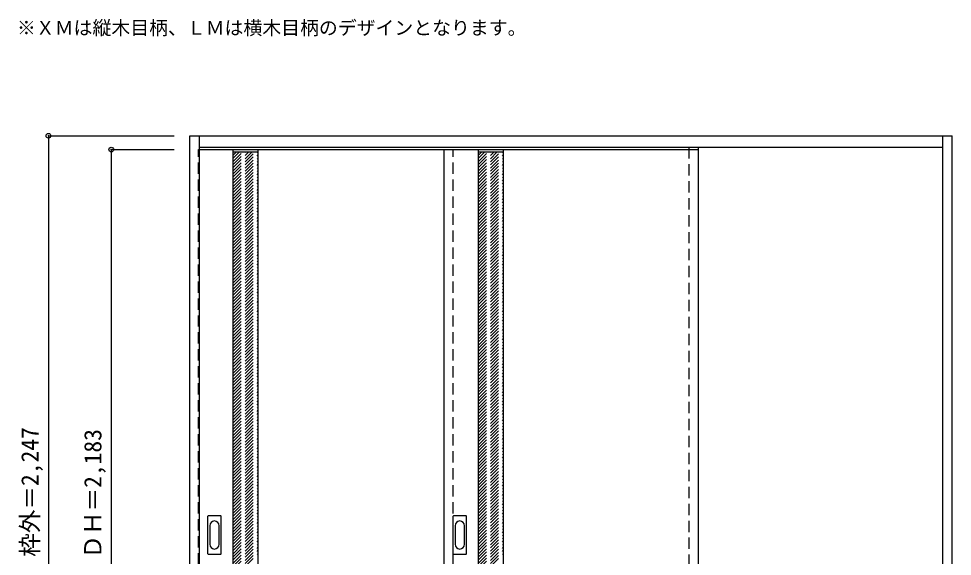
# Model space of a CAD drawing. Units: millimetres, scale not verified. Extents: x -1110 to 1866, y -1716 to 1561.
# Drawn here: x -1110 to 1859, y -148 to 1561 of the extents above; entities that cross this region are included whole.
import ezdxf
from ezdxf.enums import TextEntityAlignment as Align

# ---------------------------------------------------------------- set-up
doc = ezdxf.new("R2010")
doc.units = ezdxf.units.MM
doc.header["$LTSCALE"] = 30
doc.header["$PDMODE"] = 32
doc.header["$PDSIZE"] = 15
doc.linetypes.add('DASHED1', pattern=[1.8, 1.2, -0.6])
for name, color, linetype in [('0-0', 4, 'DASHED1'), ('0-1_寸法', 7, 'Continuous'), ('0-2_文字', 7, 'Continuous')]:
    doc.layers.add(name, color=color, linetype=linetype)
doc.styles.add('ＭＳ ゴシック', font='')
doc.styles.get('ＭＳ ゴシック').set_extended_font_data('MS Gothic')

msp = doc.modelspace()

# ---------------------------------------------------------------- linework, layer by layer
at = {"layer": '0-0', "color": 3, "linetype": 'Continuous'}
for p, q in [((-565.27, -1058.07), (-565.27, 1188.93)), ((-565.27, 1188.93), (1858.73, 1188.93)), ((-535.27, -1058.07), (-535.27, 1188.93)), ((1828.73, -1058.07), (1828.73, 1188.93)), ((1858.73, -1058.07), (1858.73, 1188.93)), ((-535.27, 1152.93), (1828.73, 1152.93)), ((-535.27, 1144.93), (1051.73, 1144.93)), ((-428.27, -1038.07), (-428.27, 1144.93)), ((-348.27, -1038.07), (-348.27, 1144.93)), ((241.73, 1144.93), (241.73, -1038.07)), ((351.73, -1038.07), (351.73, 1144.93)), ((431.73, -1038.07), (431.73, 1144.93)), ((1051.73, -1038.07), (1051.73, 1144.93)), ((-508.27, -140.07), (-508.27, -21.07)), ((-467.77, -19.57), (-506.77, -19.57)), ((-466.27, -140.07), (-466.27, -21.07)), ((271.73, -140.07), (271.73, -21.07)), ((312.23, -19.57), (273.23, -19.57)), ((313.73, -140.07), (313.73, -21.07)), ((-506.77, -141.57), (-467.77, -141.57)), ((273.23, -141.57), (312.23, -141.57))]:
    msp.add_line(p, q, dxfattribs=at)
at = {"layer": '0-0', "color": 7, "linetype": 'Continuous'}
for p, q in [((-348.27, 1136.93), (-428.27, 1136.93)), ((431.73, 1136.93), (351.73, 1136.93)), ((-502.27, -50.97), (-502.27, -110.17)), ((-472.27, -110.17), (-472.27, -50.97)), ((277.73, -50.97), (277.73, -110.17)), ((307.73, -110.17), (307.73, -50.97))]:
    msp.add_line(p, q, dxfattribs=at)
at = {"layer": '0-0'}
for p, q in [((-428.27, 1057.87), (-349.21, 1136.93)), ((-428.27, 1067.77), (-359.11, 1136.93)), ((-428.27, 1077.67), (-369.01, 1136.93)), ((-428.27, 1087.57), (-378.9, 1136.93)), ((-428.27, 1097.47), (-388.8, 1136.93)), ((-428.27, 1107.37), (-398.7, 1136.93)), ((-428.27, 1117.27), (-408.6, 1136.93)), ((-428.27, 1127.16), (-418.5, 1136.93)), ((271.73, -1038.07), (271.73, 1144.93)), ((351.73, 1057.87), (430.79, 1136.93)), ((351.73, 1067.77), (420.89, 1136.93)), ((351.73, 1077.67), (410.99, 1136.93)), ((351.73, 1087.57), (401.1, 1136.93)), ((351.73, 1097.47), (391.2, 1136.93)), ((351.73, 1107.37), (381.3, 1136.93)), ((351.73, 1117.27), (371.4, 1136.93)), ((351.73, 1127.16), (361.5, 1136.93)), ((1021.73, -1043.07), (1021.73, 1152.93)), ((1051.73, -1043.07), (1051.73, 1152.93)), ((-428.27, 1047.97), (-348.27, 1127.97)), ((-428.27, 1038.07), (-348.27, 1118.07)), ((-428.27, 1028.17), (-348.27, 1108.17)), ((351.73, 1047.97), (431.73, 1127.97)), ((351.73, 1038.07), (431.73, 1118.07)), ((351.73, 1028.17), (431.73, 1108.17)), ((-428.27, 1018.27), (-348.27, 1098.27)), ((-428.27, 1008.37), (-348.27, 1088.37)), ((-428.27, 998.47), (-348.27, 1078.47)), ((351.73, 1018.27), (431.73, 1098.27)), ((351.73, 1008.37), (431.73, 1088.37)), ((351.73, 998.47), (431.73, 1078.47)), ((-428.27, 988.57), (-348.27, 1068.57)), ((-428.27, 978.67), (-348.27, 1058.67)), ((-428.27, 968.77), (-348.27, 1048.77)), ((351.73, 988.57), (431.73, 1068.57)), ((351.73, 978.67), (431.73, 1058.67)), ((351.73, 968.77), (431.73, 1048.77)), ((-428.27, 958.87), (-348.27, 1038.87)), ((-428.27, 948.97), (-348.27, 1028.97)), ((-428.27, 939.07), (-348.27, 1019.07)), ((351.73, 958.87), (431.73, 1038.87)), ((351.73, 948.97), (431.73, 1028.97)), ((351.73, 939.07), (431.73, 1019.07)), ((-428.27, 929.17), (-348.27, 1009.17)), ((-428.27, 919.28), (-348.27, 999.28)), ((-428.27, 909.38), (-348.27, 989.38)), ((351.73, 929.17), (431.73, 1009.17)), ((351.73, 919.28), (431.73, 999.28)), ((351.73, 909.38), (431.73, 989.38)), ((-428.27, 899.48), (-348.27, 979.48)), ((-428.27, 889.58), (-348.27, 969.58)), ((-428.27, 879.68), (-348.27, 959.68)), ((351.73, 899.48), (431.73, 979.48)), ((351.73, 889.58), (431.73, 969.58)), ((351.73, 879.68), (431.73, 959.68)), ((-428.27, 869.78), (-348.27, 949.78)), ((-428.27, 859.88), (-348.27, 939.88)), ((-428.27, 849.98), (-348.27, 929.98)), ((351.73, 869.78), (431.73, 949.78)), ((351.73, 859.88), (431.73, 939.88)), ((351.73, 849.98), (431.73, 929.98)), ((-428.27, 840.08), (-348.27, 920.08)), ((-428.27, 830.18), (-348.27, 910.18)), ((-428.27, 820.28), (-348.27, 900.28)), ((351.73, 840.08), (431.73, 920.08)), ((351.73, 830.18), (431.73, 910.18)), ((351.73, 820.28), (431.73, 900.28)), ((-428.27, 810.38), (-348.27, 890.38)), ((-428.27, 800.48), (-348.27, 880.48)), ((-428.27, 790.58), (-348.27, 870.58)), ((351.73, 810.38), (431.73, 890.38)), ((351.73, 800.48), (431.73, 880.48)), ((351.73, 790.58), (431.73, 870.58)), ((-428.27, 780.68), (-348.27, 860.68)), ((-428.27, 770.78), (-348.27, 850.78)), ((-428.27, 760.88), (-348.27, 840.88)), ((351.73, 780.68), (431.73, 860.68)), ((351.73, 770.78), (431.73, 850.78)), ((351.73, 760.88), (431.73, 840.88)), ((-428.27, 750.98), (-348.27, 830.98)), ((-428.27, 741.08), (-348.27, 821.08)), ((-428.27, 731.18), (-348.27, 811.18)), ((351.73, 750.98), (431.73, 830.98)), ((351.73, 741.08), (431.73, 821.08)), ((351.73, 731.18), (431.73, 811.18)), ((-428.27, 721.29), (-348.27, 801.29)), ((-428.27, 711.39), (-348.27, 791.39)), ((-428.27, 701.49), (-348.27, 781.49)), ((351.73, 721.29), (431.73, 801.29)), ((351.73, 711.39), (431.73, 791.39)), ((351.73, 701.49), (431.73, 781.49)), ((-428.27, 691.59), (-348.27, 771.59)), ((-428.27, 681.69), (-348.27, 761.69)), ((-428.27, 671.79), (-348.27, 751.79)), ((351.73, 691.59), (431.73, 771.59)), ((351.73, 681.69), (431.73, 761.69)), ((351.73, 671.79), (431.73, 751.79)), ((-428.27, 661.89), (-348.27, 741.89)), ((-428.27, 651.99), (-348.27, 731.99)), ((-428.27, 642.09), (-348.27, 722.09)), ((351.73, 661.89), (431.73, 741.89)), ((351.73, 651.99), (431.73, 731.99)), ((351.73, 642.09), (431.73, 722.09)), ((-428.27, 632.19), (-348.27, 712.19)), ((-428.27, 622.29), (-348.27, 702.29)), ((-428.27, 612.39), (-348.27, 692.39)), ((351.73, 632.19), (431.73, 712.19)), ((351.73, 622.29), (431.73, 702.29)), ((351.73, 612.39), (431.73, 692.39)), ((-428.27, 602.49), (-348.27, 682.49)), ((-428.27, 592.59), (-348.27, 672.59)), ((-428.27, 582.69), (-348.27, 662.69)), ((351.73, 602.49), (431.73, 682.49)), ((351.73, 592.59), (431.73, 672.59)), ((351.73, 582.69), (431.73, 662.69)), ((-428.27, 572.79), (-348.27, 652.79)), ((-428.27, 562.89), (-348.27, 642.89)), ((-428.27, 552.99), (-348.27, 632.99)), ((351.73, 572.79), (431.73, 652.79)), ((351.73, 562.89), (431.73, 642.89)), ((351.73, 552.99), (431.73, 632.99)), ((-428.27, 543.09), (-348.27, 623.09)), ((-428.27, 533.2), (-348.27, 613.2)), ((-428.27, 523.3), (-348.27, 603.3)), ((351.73, 543.09), (431.73, 623.09)), ((351.73, 533.2), (431.73, 613.2)), ((351.73, 523.3), (431.73, 603.3)), ((-428.27, 513.4), (-348.27, 593.4)), ((-428.27, 503.5), (-348.27, 583.5)), ((-428.27, 493.6), (-348.27, 573.6)), ((351.73, 513.4), (431.73, 593.4)), ((351.73, 503.5), (431.73, 583.5)), ((351.73, 493.6), (431.73, 573.6)), ((-428.27, 483.7), (-348.27, 563.7)), ((-428.27, 473.8), (-348.27, 553.8)), ((-428.27, 463.9), (-348.27, 543.9)), ((351.73, 483.7), (431.73, 563.7)), ((351.73, 473.8), (431.73, 553.8)), ((351.73, 463.9), (431.73, 543.9)), ((-428.27, 454), (-348.27, 534)), ((-428.27, 444.1), (-348.27, 524.1)), ((-428.27, 434.2), (-348.27, 514.2)), ((351.73, 454), (431.73, 534)), ((351.73, 444.1), (431.73, 524.1)), ((351.73, 434.2), (431.73, 514.2)), ((-428.27, 424.3), (-348.27, 504.3)), ((-428.27, 414.4), (-348.27, 494.4)), ((-428.27, 404.5), (-348.27, 484.5)), ((351.73, 424.3), (431.73, 504.3)), ((351.73, 414.4), (431.73, 494.4)), ((351.73, 404.5), (431.73, 484.5)), ((-428.27, 394.6), (-348.27, 474.6)), ((-428.27, 384.7), (-348.27, 464.7)), ((-428.27, 374.8), (-348.27, 454.8)), ((351.73, 394.6), (431.73, 474.6)), ((351.73, 384.7), (431.73, 464.7)), ((351.73, 374.8), (431.73, 454.8)), ((-428.27, 364.9), (-348.27, 444.9)), ((-428.27, 355), (-348.27, 435)), ((-428.27, 345.1), (-348.27, 425.1)), ((351.73, 364.9), (431.73, 444.9)), ((351.73, 355), (431.73, 435)), ((351.73, 345.1), (431.73, 425.1)), ((-428.27, 335.21), (-348.27, 415.21)), ((-428.27, 325.31), (-348.27, 405.31)), ((-428.27, 315.41), (-348.27, 395.41)), ((351.73, 335.21), (431.73, 415.21)), ((351.73, 325.31), (431.73, 405.31)), ((351.73, 315.41), (431.73, 395.41)), ((-428.27, 305.51), (-348.27, 385.51)), ((-428.27, 295.61), (-348.27, 375.61)), ((-428.27, 285.71), (-348.27, 365.71)), ((351.73, 305.51), (431.73, 385.51)), ((351.73, 295.61), (431.73, 375.61)), ((351.73, 285.71), (431.73, 365.71)), ((-428.27, 275.81), (-348.27, 355.81)), ((-428.27, 265.91), (-348.27, 345.91)), ((-428.27, 256.01), (-348.27, 336.01)), ((351.73, 275.81), (431.73, 355.81)), ((351.73, 265.91), (431.73, 345.91)), ((351.73, 256.01), (431.73, 336.01)), ((-428.27, 246.11), (-348.27, 326.11)), ((-428.27, 236.21), (-348.27, 316.21)), ((-428.27, 226.31), (-348.27, 306.31)), ((351.73, 246.11), (431.73, 326.11)), ((351.73, 236.21), (431.73, 316.21)), ((351.73, 226.31), (431.73, 306.31)), ((-428.27, 216.41), (-348.27, 296.41)), ((-428.27, 206.51), (-348.27, 286.51)), ((-428.27, 196.61), (-348.27, 276.61)), ((351.73, 216.41), (431.73, 296.41)), ((351.73, 206.51), (431.73, 286.51)), ((351.73, 196.61), (431.73, 276.61)), ((-428.27, 186.71), (-348.27, 266.71)), ((-428.27, 176.81), (-348.27, 256.81)), ((-428.27, 166.91), (-348.27, 246.91)), ((351.73, 186.71), (431.73, 266.71)), ((351.73, 176.81), (431.73, 256.81)), ((351.73, 166.91), (431.73, 246.91)), ((-428.27, 157.01), (-348.27, 237.01)), ((-428.27, 147.11), (-348.27, 227.11)), ((-428.27, 137.22), (-348.27, 217.22)), ((351.73, 157.01), (431.73, 237.01)), ((351.73, 147.11), (431.73, 227.11)), ((351.73, 137.22), (431.73, 217.22)), ((-428.27, 127.32), (-348.27, 207.32)), ((-428.27, 117.42), (-348.27, 197.42)), ((-428.27, 107.52), (-348.27, 187.52)), ((351.73, 127.32), (431.73, 207.32)), ((351.73, 117.42), (431.73, 197.42)), ((351.73, 107.52), (431.73, 187.52)), ((-428.27, 97.62), (-348.27, 177.62)), ((-428.27, 87.72), (-348.27, 167.72)), ((-428.27, 77.82), (-348.27, 157.82)), ((351.73, 97.62), (431.73, 177.62)), ((351.73, 87.72), (431.73, 167.72)), ((351.73, 77.82), (431.73, 157.82)), ((-428.27, 67.92), (-348.27, 147.92)), ((-428.27, 58.02), (-348.27, 138.02)), ((-428.27, 48.12), (-348.27, 128.12)), ((351.73, 67.92), (431.73, 147.92)), ((351.73, 58.02), (431.73, 138.02)), ((351.73, 48.12), (431.73, 128.12)), ((-428.27, 38.22), (-348.27, 118.22)), ((-428.27, 28.32), (-348.27, 108.32)), ((-428.27, 18.42), (-348.27, 98.42)), ((351.73, 38.22), (431.73, 118.22)), ((351.73, 28.32), (431.73, 108.32)), ((351.73, 18.42), (431.73, 98.42)), ((-428.27, 8.52), (-348.27, 88.52)), ((-428.27, -1.38), (-348.27, 78.62)), ((-428.27, -11.28), (-348.27, 68.72)), ((351.73, 8.52), (431.73, 88.52)), ((351.73, -1.38), (431.73, 78.62)), ((351.73, -11.28), (431.73, 68.72)), ((-428.27, -21.18), (-348.27, 58.82)), ((-428.27, -31.08), (-348.27, 48.92)), ((-428.27, -40.98), (-348.27, 39.02)), ((351.73, -21.18), (431.73, 58.82)), ((351.73, -31.08), (431.73, 48.92)), ((351.73, -40.98), (431.73, 39.02)), ((-428.27, -50.88), (-348.27, 29.12)), ((-428.27, -60.77), (-348.27, 19.23)), ((-428.27, -70.67), (-348.27, 9.33)), ((351.73, -50.88), (431.73, 29.12)), ((351.73, -60.77), (431.73, 19.23)), ((351.73, -70.67), (431.73, 9.33)), ((-428.27, -80.57), (-348.27, -0.57)), ((-428.27, -90.47), (-348.27, -10.47)), ((-428.27, -100.37), (-348.27, -20.37)), ((351.73, -80.57), (431.73, -0.57)), ((351.73, -90.47), (431.73, -10.47)), ((351.73, -100.37), (431.73, -20.37)), ((-428.27, -110.27), (-348.27, -30.27)), ((-428.27, -120.17), (-348.27, -40.17)), ((-428.27, -130.07), (-348.27, -50.07)), ((351.73, -110.27), (431.73, -30.27)), ((351.73, -120.17), (431.73, -40.17)), ((351.73, -130.07), (431.73, -50.07)), ((-428.27, -139.97), (-348.27, -59.97)), ((-428.27, -149.87), (-348.27, -69.87)), ((-428.27, -159.77), (-348.27, -79.77)), ((351.73, -139.97), (431.73, -59.97)), ((351.73, -149.87), (431.73, -69.87)), ((351.73, -159.77), (431.73, -79.77)), ((-428.27, -169.67), (-348.27, -89.67)), ((-428.27, -179.57), (-348.27, -99.57)), ((-428.27, -189.47), (-348.27, -109.47)), ((351.73, -169.67), (431.73, -89.67)), ((351.73, -179.57), (431.73, -99.57)), ((351.73, -189.47), (431.73, -109.47)), ((-428.27, -199.37), (-348.27, -119.37)), ((-428.27, -209.27), (-348.27, -129.27)), ((-428.27, -219.17), (-348.27, -139.17)), ((351.73, -199.37), (431.73, -119.37)), ((351.73, -209.27), (431.73, -129.27)), ((351.73, -219.17), (431.73, -139.17))]:
    msp.add_line(p, q, dxfattribs=at)
msp.add_lwpolyline([(-538.27, -1038.07), (-538.27, 1144.93), (-535.27, 1144.93)], dxfattribs=at)
at = {"layer": '0-0', "color": 3, "linetype": 'Continuous'}
for centre, start, end in [((-506.77, -21.07), 90, 180), ((-467.77, -21.07), 0, 90), ((273.23, -21.07), 90, 180), ((312.23, -21.07), 0, 90), ((-506.77, -140.07), 180, 270), ((-467.77, -140.07), 270, 0), ((273.23, -140.07), 180, 270), ((312.23, -140.07), 270, 0)]:
    msp.add_arc(centre, 1.5, start, end, dxfattribs=at)
at = {"layer": '0-0', "color": 7, "linetype": 'Continuous'}
for centre, start, end in [((-487.27, -50.97), 0, 180), ((292.73, -50.97), 0, 180), ((-487.27, -110.17), 180, 0), ((292.73, -110.17), 180, 0)]:
    msp.add_arc(centre, 15, start, end, dxfattribs=at)
at = {"layer": '0-1_寸法', "color": 4}
for p, q in [((-1015.27, 1188.93), (-1015.27, -1058.07)), ((-1015.27, 1188.93), (-615.27, 1188.93)), ((-815.27, 1144.93), (-615.27, 1144.93)), ((-815.27, 1144.93), (-815.27, -1038.07))]:
    msp.add_line(p, q, dxfattribs=at)
at = {"layer": '0-1_寸法'}
for p in [(-1015.27, 1188.93), (-815.27, 1144.93)]:
    msp.add_point(p, dxfattribs=at)

# ---------------------------------------------------------------- texts
at = {"layer": '0-1_寸法', "style": 'ＭＳ ゴシック'}
for s, p in [('枠外＝2,247', (-1030.27, -149.82)), ('ＤＨ＝2,183', (-830.27, -155.82))]:
    msp.add_text(s, height=54.99, rotation=90, dxfattribs=at).set_placement(p, align=Align.BOTTOM_LEFT)
at = {"layer": '0-2_文字', "style": 'ＭＳ ゴシック'}
msp.add_text('※ＸＭは縦木目柄、ＬＭは横木目柄のデザインとなります。', height=43.99, dxfattribs=at).set_placement((-1115.27, 1497.05), align=Align.BOTTOM_LEFT)

doc.saveas('drawing.dxf')
